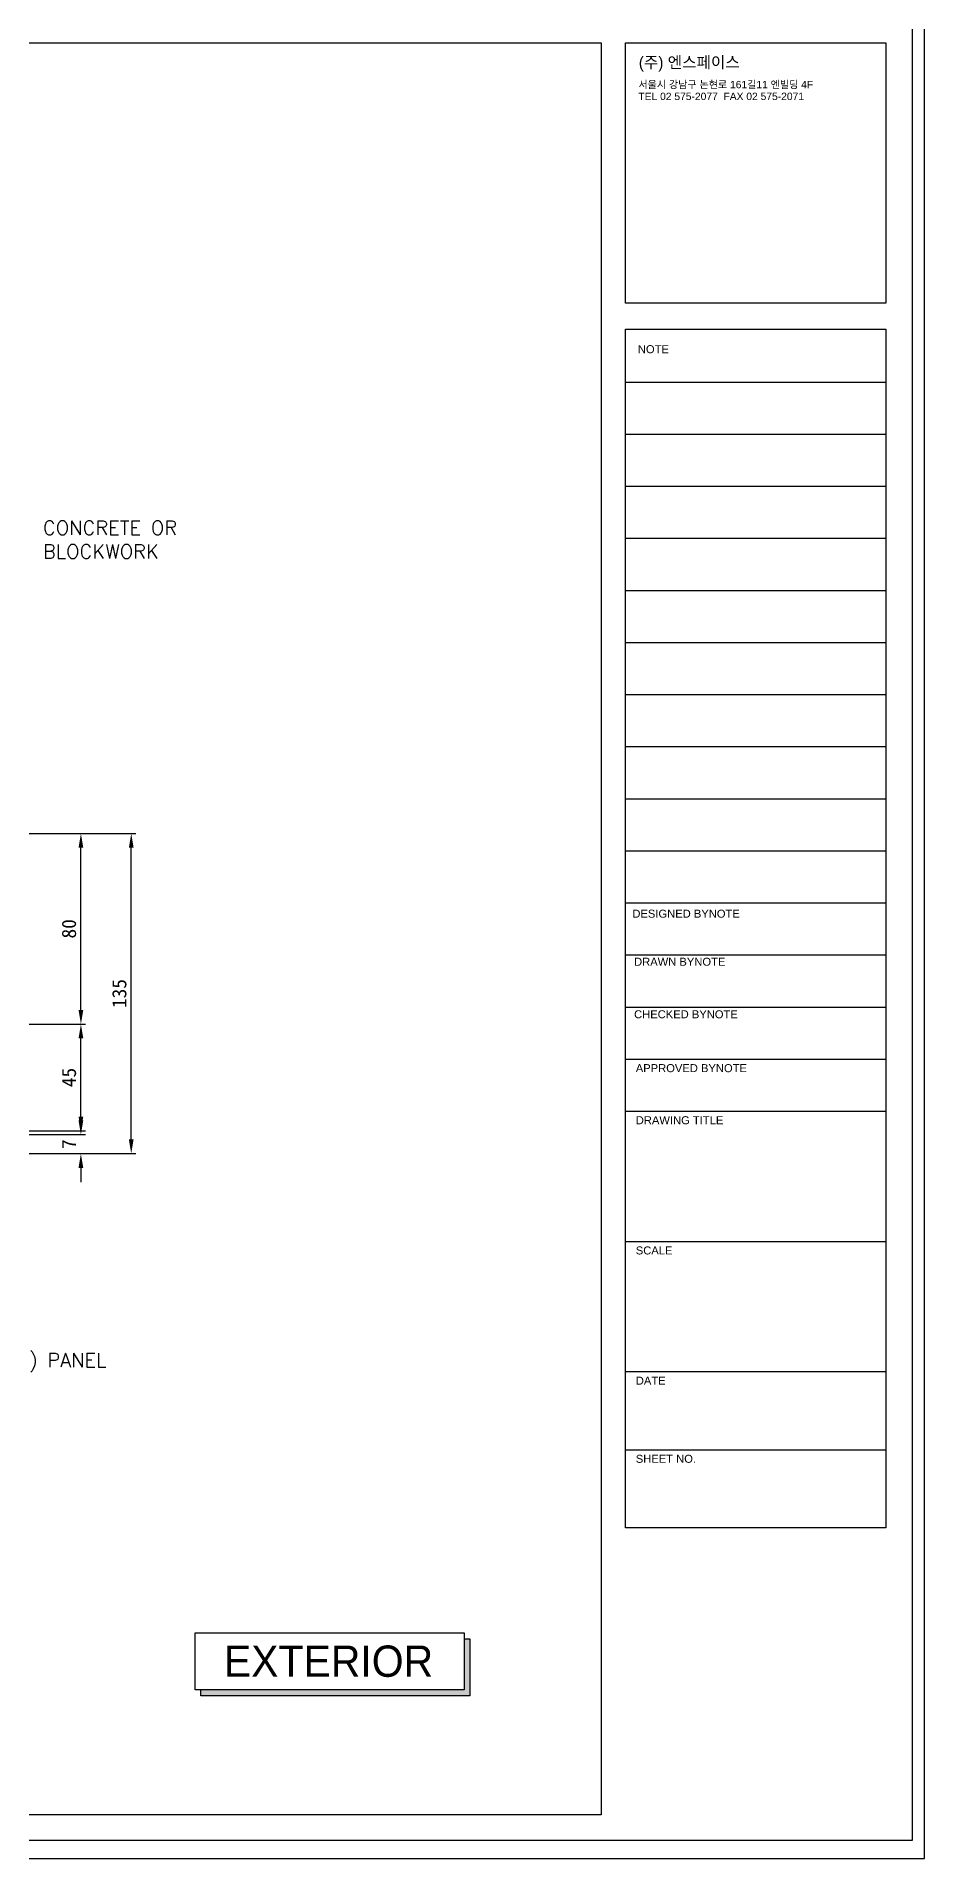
# Model space of a CAD drawing. Header units: millimetres. Extents: x 6755 to 21493, y 282 to 5565.
# Drawn here: x 13033 to 13407, y 1850 to 2619 of the extents above; entities that cross this region are included whole.
import ezdxf

# ---------------------------------------------------------------- set-up
doc = ezdxf.new("R2010")
doc.units = ezdxf.units.MM
doc.header["$MEASUREMENT"] = 0
for name, color, linetype, true_color in [('4', 4, 'Continuous', 0x00ffff), ('nt', 7, 'Continuous', 0x994c00), ('TE 07', 7, 'Continuous', 0x000000), ('TEXT', 2, 'Continuous', 0xffff00)]:
    doc.layers.add(name, color=color, linetype=linetype, true_color=true_color)
doc.layers.add('DIM', color=1, linetype='Continuous')
doc.layers.add('Dims', color=1, linetype='Continuous')
doc.styles.add('Arial', font='arial.ttf')
doc.styles.add('HY울릉도L', font='Dotum.ttf')
doc.styles.add('style1', font='simplex.shx')
doc.dimstyles.new('Telling', dxfattribs={"dimscale": 2, "dimtxt": 3, "dimasz": 3, "dimexe": 1, "dimexo": 3, "dimgap": 1, "dimtad": 1, "dimdec": 1, "dimrnd": 1, "dimdsep": 46, "dimtxsty": 'Standard', "dimcen": 3, "dimclrd": 1, "dimclre": 1, "dimclrt": 2, "dimadec": 0, "dimazin": 0, "dimtfac": 1, "dimtdec": 1, "dimtofl": 0, "dimtmove": 0, "dimatfit": 0, "dimfxl": 1, "dimtolj": 1, "dimtzin": 0, "dimlwe": -1, "dimarcsym": 0})

# ---------------------------------------------------------------- blocks, each defined once
blk = doc.blocks.new('AL-TEMPLATE')
at = {"color": 9, "true_color": 0xc0c0c0}
for p, q in [((2716.82, 1392.97), (2800.02, 1392.97)), ((2716.82, 1376.33), (2800.02, 1376.33)), ((2716.82, 1359.69), (2800.02, 1359.69)), ((2716.82, 1343.05), (2800.02, 1343.05)), ((2716.82, 1326.41), (2800.02, 1326.41)), ((2716.82, 1309.77), (2800.02, 1309.77)), ((2716.82, 1293.13), (2800.02, 1293.13)), ((2716.82, 1276.49), (2800.02, 1276.49)), ((2716.82, 1259.85), (2800.02, 1259.85)), ((2716.82, 1243.21), (2800.02, 1243.21)), ((2716.82, 1209.93), (2800.02, 1209.93)), ((2716.82, 1193.29), (2800.02, 1193.29)), ((2716.82, 1176.65), (2800.02, 1176.65)), ((2716.82, 1118.41), (2800.02, 1118.41)), ((2716.82, 1076.81), (2800.02, 1076.81)), ((2716.82, 1051.85), (2800.02, 1051.85))]:
    blk.add_line(p, q, dxfattribs=at)
for points in [[(1976.34, 1509.45), (2808.34, 1509.45), (2808.34, 927.05), (1976.34, 927.05)], [(2716.82, 1501.32), (2800.02, 1501.32), (2800.02, 1418.12), (2716.82, 1418.12)], [(2716.82, 1409.8), (2800.02, 1409.8), (2800.02, 1026.89), (2716.82, 1026.89)]]:
    blk.add_lwpolyline(points, close=True, dxfattribs=at)
for points in [[(2716.82, 1226.57), (2800.02, 1226.57)], [(2716.82, 1160.01), (2800.02, 1160.01)]]:
    blk.add_lwpolyline(points, dxfattribs=at)
at = {"layer": 'nt', "color": 254, "linetype": 'Continuous', "true_color": 0xd6d6d6}
blk.add_lwpolyline([(1972.34, 1515.25), (1972.34, 921.25), (2812.34, 921.25), (2812.34, 1515.25)], close=True, dxfattribs=at)
at = {"layer": 'TE 07'}
blk.add_lwpolyline([(1984.07, 1501.32), (2709.08, 1501.32), (2709.08, 935.18), (1984.07, 935.18)], close=True, dxfattribs=at)
at = {"color": 150, "true_color": 0x007fff, "insert": (2721.06, 1496.93), "char_height": 3.6698, "width": 35.1369, "attachment_point": 1, "line_spacing_factor": 0.963855}
blk.add_mtext('\\fExpo M;(주) 엔스페이스', dxfattribs=at)
at = {"color": 7, "true_color": 0xffffff, "insert": (2720.94, 1489.17), "char_height": 2.3487, "width": 61.8214, "attachment_point": 1, "line_spacing_factor": 0.963855, "style": 'Arial'}
blk.add_mtext('\\fArial;서울시 강남구 논현로 161길11 엔빌딩 4F\\PTEL 02 575-2077  FAX 02 575-2071', dxfattribs=at)
at = {"color": 9, "true_color": 0xc0c0c0, "char_height": 2.5559, "attachment_point": 1, "line_spacing_factor": 0.963855}
for s, insert, width in [('\\fArial;NOTE', (2720.76, 1404.73), 11.9173), ('\\fArial;DESIGNED BYNOTE', (2719.01, 1224.39), 36.0906), ('\\fArial;DRAWN BYNOTE', (2719.56, 1209.04), 30.9788), ('\\fArial;CHECKED BYNOTE', (2719.56, 1192.25), 35.0282), ('\\fArial;APPROVED BYNOTE', (2720.1, 1175.04), 37.5533), ('\\fArial;DRAWING TITLE', (2720.1, 1158.4), 29.8086), ('\\fArial;SCALE', (2720.1, 1116.8), 13.8111), ('\\fArial;DATE', (2720.1, 1075.2), 11.517), ('\\fArial;SHEET NO.', (2720.1, 1050.24), 21.1247)]:
    blk.add_mtext(s, dxfattribs=dict(at, insert=insert, width=width))
blk = doc.blocks.new('*D100')
at = {"layer": 'Defpoints', "color": 0, "transparency": 16777216}
for p in [(13018.94, 2155.7), (13051.68, 2155.7), (13018.94, 2147.7)]:
    blk.add_point(p, dxfattribs=at)
at = {"layer": 'Dims', "color": 1, "lineweight": -2, "transparency": 16777216}
for p, q in [((13051.68, 2161.7), (13051.68, 2167.7)), ((13051.68, 2141.7), (13051.68, 2135.7))]:
    blk.add_line(p, q, dxfattribs=at)
at = {"layer": 'Dims', "color": 1, "transparency": 16777216}
for p, q in [((13024.94, 2155.7), (13053.68, 2155.7)), ((13024.94, 2147.7), (13053.68, 2147.7))]:
    blk.add_line(p, q, dxfattribs=at)
for points in [[(13050.68, 2161.7), (13052.68, 2161.7), (13051.68, 2155.7)], [(13050.68, 2141.7), (13052.68, 2141.7), (13051.68, 2147.7)]]:
    blk.add_solid(points, dxfattribs=at)
at = {"layer": 'Dims', "color": 2, "transparency": 16777216, "insert": (13046.68, 2151.7), "char_height": 6, "attachment_point": 5, "rotation": 90}
blk.add_mtext('\\A1;7', dxfattribs=at)
blk = doc.blocks.new('*D101')
at = {"layer": 'Defpoints', "color": 0, "transparency": 16777216}
for p in [(13018.94, 2202.3), (13051.68, 2202.3), (13018.94, 2157.3)]:
    blk.add_point(p, dxfattribs=at)
at = {"layer": 'Dims', "color": 1, "transparency": 16777216}
for p, q in [((13024.94, 2202.3), (13053.68, 2202.3)), ((13024.94, 2157.3), (13053.68, 2157.3))]:
    blk.add_line(p, q, dxfattribs=at)
at = {"layer": 'Dims', "color": 1, "lineweight": -2, "transparency": 16777216}
blk.add_line((13051.68, 2163.3), (13051.68, 2196.3), dxfattribs=at)
at = {"layer": 'Dims', "color": 1, "transparency": 16777216}
for points in [[(13050.68, 2196.3), (13052.68, 2196.3), (13051.68, 2202.3)], [(13050.68, 2163.3), (13052.68, 2163.3), (13051.68, 2157.3)]]:
    blk.add_solid(points, dxfattribs=at)
at = {"layer": 'Dims', "color": 2, "transparency": 16777216, "insert": (13046.68, 2179.8), "char_height": 6, "attachment_point": 5, "rotation": 90}
blk.add_mtext('\\A1;45', dxfattribs=at)
blk = doc.blocks.new('*D102')
at = {"layer": 'Defpoints', "color": 0, "transparency": 16777216}
for p in [(13019.57, 2282.7), (13051.68, 2282.7), (13019.57, 2202.3)]:
    blk.add_point(p, dxfattribs=at)
at = {"layer": 'Dims', "color": 1, "transparency": 16777216}
for p, q in [((13025.57, 2282.7), (13053.68, 2282.7)), ((13025.57, 2202.3), (13053.68, 2202.3))]:
    blk.add_line(p, q, dxfattribs=at)
at = {"layer": 'Dims', "color": 1, "lineweight": -2, "transparency": 16777216}
blk.add_line((13051.68, 2208.3), (13051.68, 2276.7), dxfattribs=at)
at = {"layer": 'Dims', "color": 1, "transparency": 16777216}
for points in [[(13050.68, 2276.7), (13052.68, 2276.7), (13051.68, 2282.7)], [(13050.68, 2208.3), (13052.68, 2208.3), (13051.68, 2202.3)]]:
    blk.add_solid(points, dxfattribs=at)
at = {"layer": 'Dims', "color": 2, "transparency": 16777216, "insert": (13046.68, 2242.5), "char_height": 6, "attachment_point": 5, "rotation": 90}
blk.add_mtext('\\A1;80', dxfattribs=at)
blk = doc.blocks.new('*D103')
at = {"layer": 'Defpoints', "color": 0, "transparency": 16777216}
for p in [(13018.94, 2282.7), (13072.9, 2282.7), (13018.94, 2147.7)]:
    blk.add_point(p, dxfattribs=at)
at = {"layer": 'Dims', "color": 1, "transparency": 16777216}
for p, q in [((13024.94, 2282.7), (13074.9, 2282.7)), ((13024.94, 2147.7), (13074.9, 2147.7))]:
    blk.add_line(p, q, dxfattribs=at)
at = {"layer": 'Dims', "color": 1, "lineweight": -2, "transparency": 16777216}
blk.add_line((13072.9, 2153.7), (13072.9, 2276.7), dxfattribs=at)
at = {"layer": 'Dims', "color": 1, "transparency": 16777216}
for points in [[(13071.9, 2276.7), (13073.9, 2276.7), (13072.9, 2282.7)], [(13071.9, 2153.7), (13073.9, 2153.7), (13072.9, 2147.7)]]:
    blk.add_solid(points, dxfattribs=at)
at = {"layer": 'Dims', "color": 2, "transparency": 16777216, "insert": (13067.9, 2215.2), "char_height": 6, "attachment_point": 5, "rotation": 90}
blk.add_mtext('\\A1;135', dxfattribs=at)

msp = doc.modelspace()

# ---------------------------------------------------------------- hatches: boundary and pattern name
at = {"layer": 'DIM'}
msp.add_hatch(color=6, dxfattribs=at).paths.add_polyline_path([(13215.659, 1943.1), (13213.263, 1943.1), (13213.263, 1921.564), (13102.227, 1921.564), (13102.227, 1919.004), (13215.659, 1919.004)])

# ---------------------------------------------------------------- linework, layer by layer
at = {"layer": 'DIM', "color": 6}
msp.add_lwpolyline([(13099.831, 1945.661), (13213.263, 1945.661), (13213.263, 1921.564), (13099.831, 1921.564)], close=True, dxfattribs=at)
msp.add_lwpolyline([(13213.263, 1943.1), (13215.659, 1943.1), (13215.659, 1919.004), (13102.227, 1919.004), (13102.227, 1921.564)], dxfattribs=at)

# ---------------------------------------------------------------- block references
at = {"layer": '4', "xscale": 1.32, "yscale": 1.32, "zscale": 1.32}
msp.add_blockref('AL-TEMPLATE', (9695.1, 634.374), dxfattribs=at)

# ---------------------------------------------------------------- texts
at = {"layer": 'TEXT', "color": 7, "style": 'HY울릉도L'}
msp.add_text('EXTERIOR', height=13.2001, dxfattribs=at).set_placement((13111.948, 1927.068))
at = {"layer": 'TEXT', "char_height": 6, "style": 'style1'}
for s, insert, width, attachment_point in [('\\pxql;CONCRETE OR \\PBLOCKWORK', (13148.293, 2414.608), 112.61661, 3), ('FUNDERMAX (m.look) PANEL', (12948.029, 2063.58), 153.91383, 1)]:
    msp.add_mtext(s, dxfattribs=dict(at, insert=insert, width=width, attachment_point=attachment_point))

# ---------------------------------------------------------------- dimensions: what is measured, and where the dimension line sits
at = {"layer": 'Dims'}
for base, p1, p2, picture, middle in [((13072.895, 2282.696, 0), (13018.941, 2147.696, 0), (13018.941, 2282.696, 0), '*D103', (13067.895, 2215.196, 0)), ((13051.681, 2282.696, 0), (13019.566, 2202.296, 0), (13019.566, 2282.696, 0), '*D102', (13046.681, 2242.496, 0)), ((13051.681, 2202.296, 0), (13018.941, 2157.296, 0), (13018.941, 2202.296, 0), '*D101', (13046.681, 2179.796, 0))]:
    dim = msp.add_linear_dim(base=base, p1=p1, p2=p2, angle=90, dimstyle='Telling', dxfattribs=at)
    dim.commit()
    dim.dimension.update_dxf_attribs({"geometry": picture, "text_midpoint": middle})
dim = msp.add_linear_dim(base=(13051.681, 2155.696, 0), p1=(13018.941, 2147.696, 0), p2=(13018.941, 2155.696, 0), angle=90, text='7', dimstyle='Telling', dxfattribs=at)
dim.commit()
dim.dimension.update_dxf_attribs({"geometry": '*D100', "text_midpoint": (13051.681, 2151.696, 0), "dimtype": 160})

doc.saveas('drawing.dxf')
